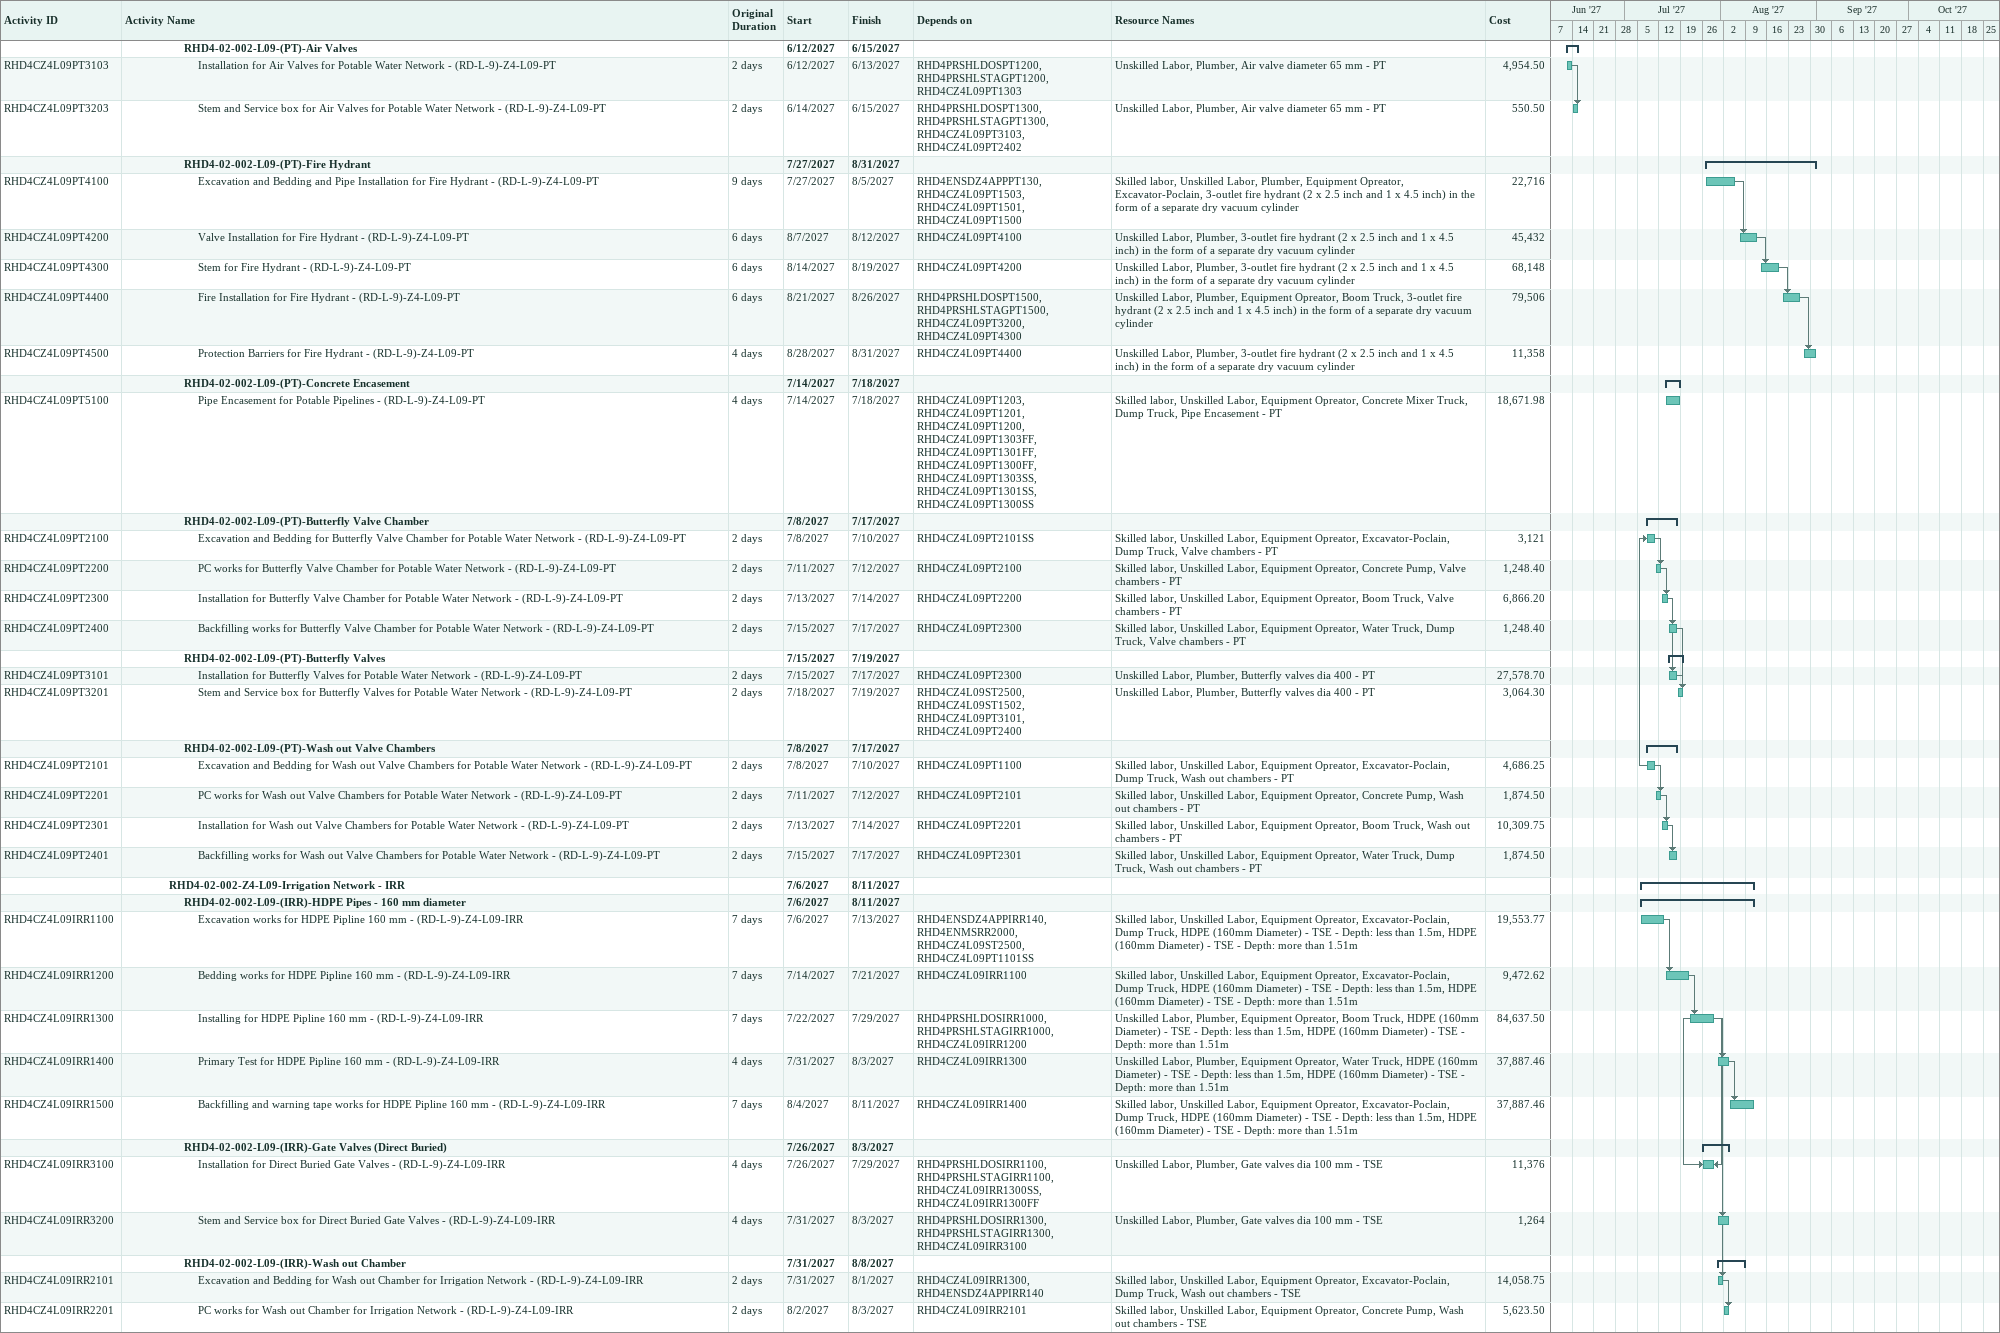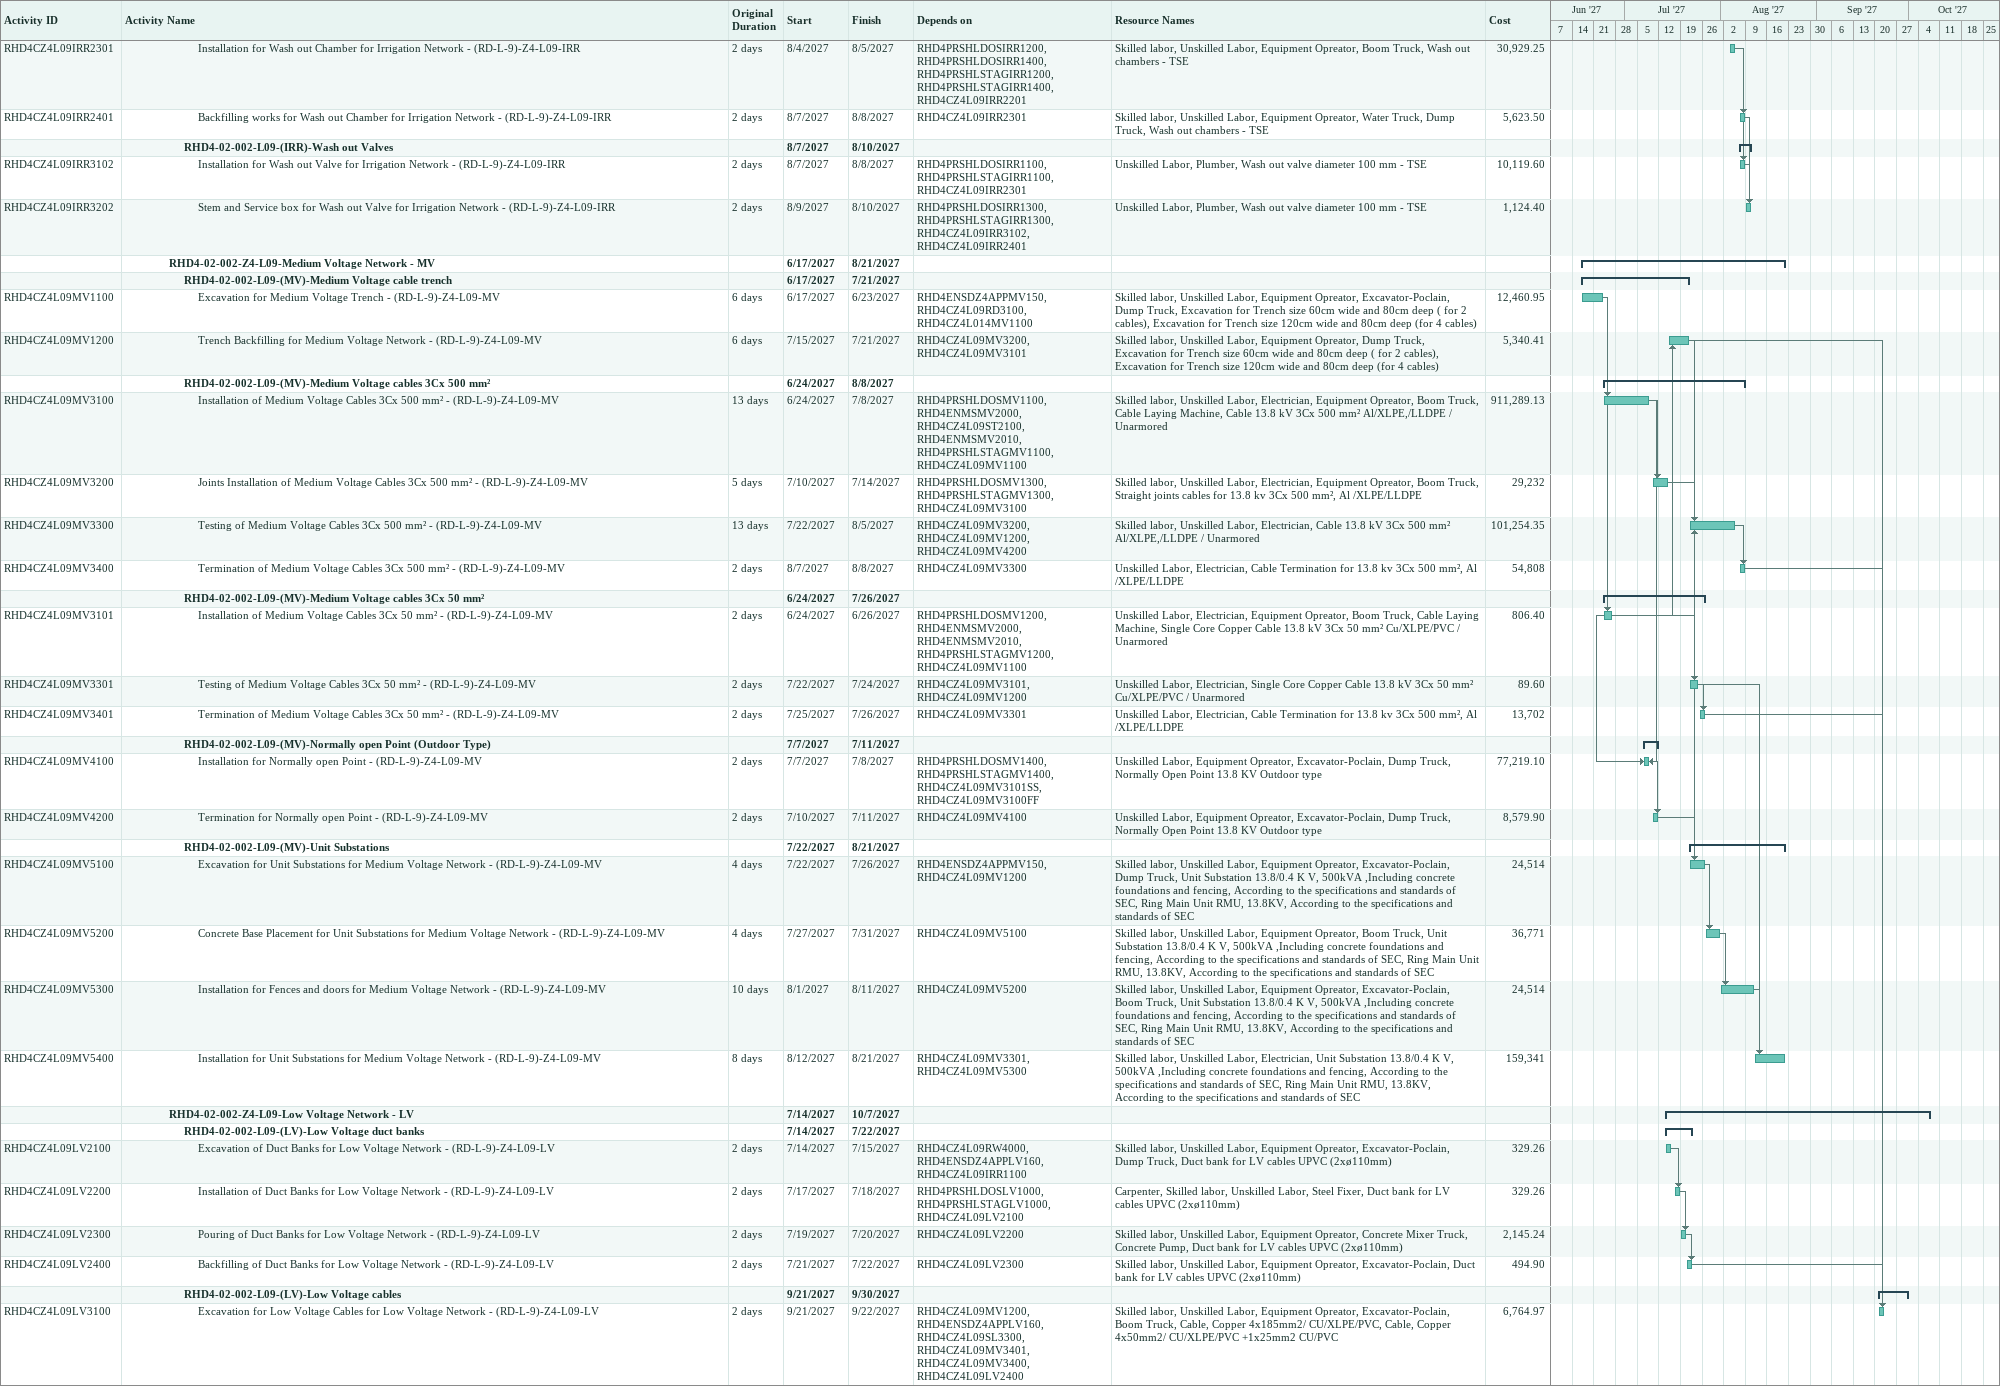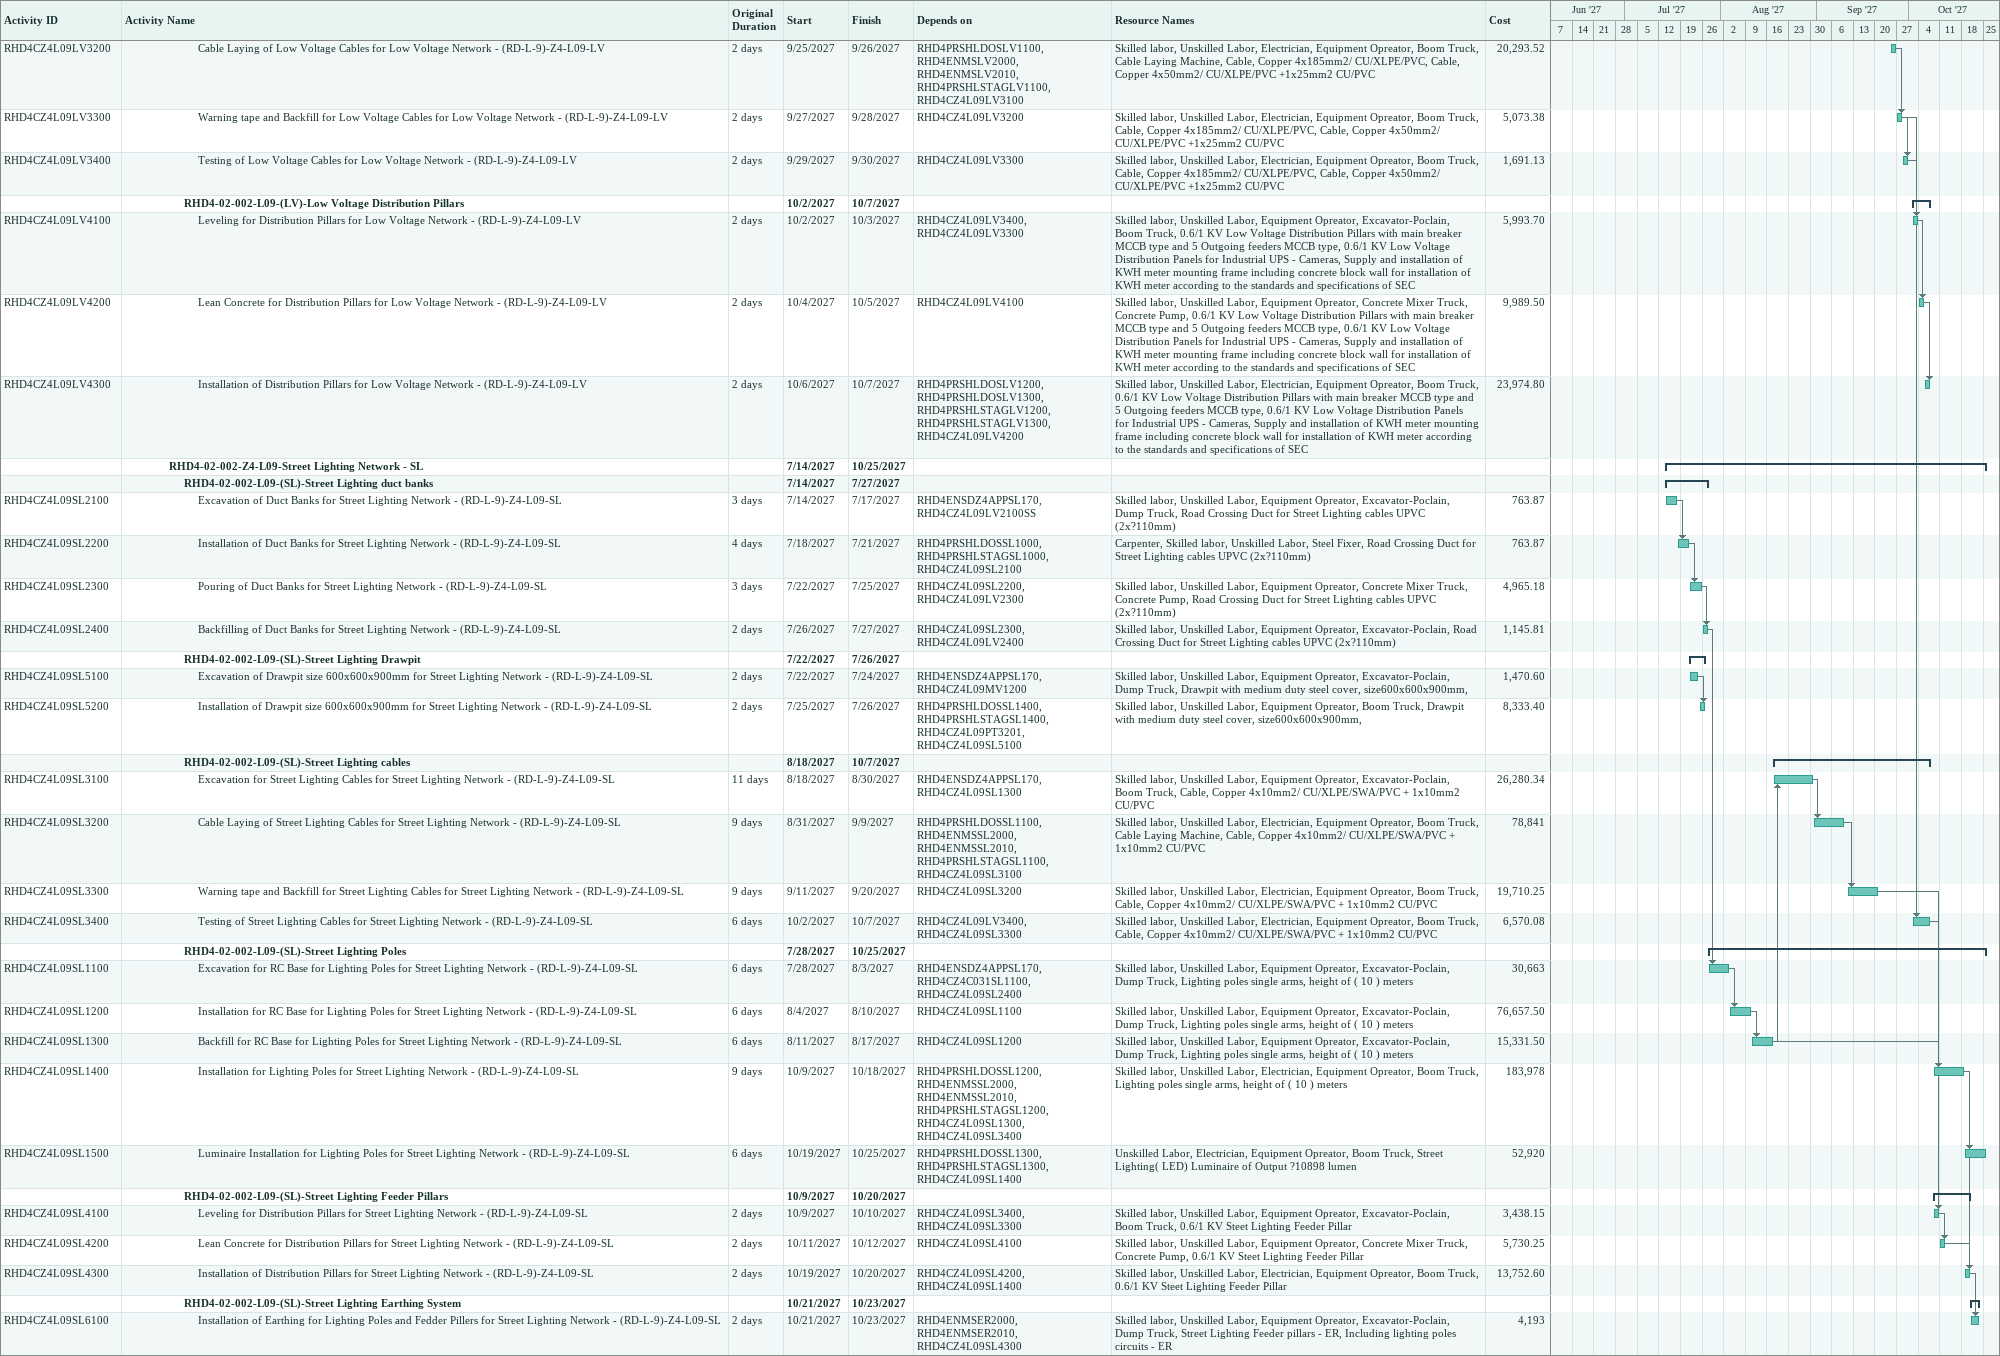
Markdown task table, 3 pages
| ID | Level | Task | Original duration | Start | Finish | Predecessors | Resources | Cost |
|---|---|---|---|---|---|---|---|---|
|  | 5 | **RHD4-02-002-L09-(PT)-Air Valves** |  | 2027-06-12 | 2027-06-15 |  |  |  |
| RHD4CZ4L09PT3103 | 6 | Installation for Air Valves for Potable Water Network - (RD-L-9)-Z4-L09-PT | 2d | 2027-06-12 | 2027-06-13 | RHD4PRSHLDOSPT1200, RHD4PRSHLSTAGPT1200, RHD4CZ4L09PT1303 | Unskilled Labor, Plumber, Air valve diameter 65 mm - PT | 4954.50 |
| RHD4CZ4L09PT3203 | 6 | Stem and Service box for Air Valves for Potable Water Network - (RD-L-9)-Z4-L09-PT | 2d | 2027-06-14 | 2027-06-15 | RHD4PRSHLDOSPT1300, RHD4PRSHLSTAGPT1300, RHD4CZ4L09PT3103, RHD4CZ4L09PT2402 | Unskilled Labor, Plumber, Air valve diameter 65 mm - PT | 550.50 |
|  | 5 | **RHD4-02-002-L09-(PT)-Fire Hydrant** |  | 2027-07-27 | 2027-08-31 |  |  |  |
| RHD4CZ4L09PT4100 | 6 | Excavation and Bedding and Pipe Installation for Fire Hydrant - (RD-L-9)-Z4-L09-PT | 9d | 2027-07-27 | 2027-08-05 | RHD4ENSDZ4APPPT130, RHD4CZ4L09PT1503, RHD4CZ4L09PT1501, RHD4CZ4L09PT1500 | Skilled labor, Unskilled Labor, Plumber, Equipment Opreator, Excavator-Poclain, 3-outlet fire hydrant (2 x 2.5 inch and 1 x 4.5 inch) in the form of a separate dry vacuum cylinder | 22716 |
| RHD4CZ4L09PT4200 | 6 | Valve Installation for Fire Hydrant - (RD-L-9)-Z4-L09-PT | 6d | 2027-08-07 | 2027-08-12 | RHD4CZ4L09PT4100 | Unskilled Labor, Plumber, 3-outlet fire hydrant (2 x 2.5 inch and 1 x 4.5 inch) in the form of a separate dry vacuum cylinder | 45432 |
| RHD4CZ4L09PT4300 | 6 | Stem for Fire Hydrant - (RD-L-9)-Z4-L09-PT | 6d | 2027-08-14 | 2027-08-19 | RHD4CZ4L09PT4200 | Unskilled Labor, Plumber, 3-outlet fire hydrant (2 x 2.5 inch and 1 x 4.5 inch) in the form of a separate dry vacuum cylinder | 68148 |
| RHD4CZ4L09PT4400 | 6 | Fire Installation for Fire Hydrant - (RD-L-9)-Z4-L09-PT | 6d | 2027-08-21 | 2027-08-26 | RHD4PRSHLDOSPT1500, RHD4PRSHLSTAGPT1500, RHD4CZ4L09PT3200, RHD4CZ4L09PT4300 | Unskilled Labor, Plumber, Equipment Opreator, Boom Truck, 3-outlet fire hydrant (2 x 2.5 inch and 1 x 4.5 inch) in the form of a separate dry vacuum cylinder | 79506 |
| RHD4CZ4L09PT4500 | 6 | Protection Barriers for Fire Hydrant - (RD-L-9)-Z4-L09-PT | 4d | 2027-08-28 | 2027-08-31 | RHD4CZ4L09PT4400 | Unskilled Labor, Plumber, 3-outlet fire hydrant (2 x 2.5 inch and 1 x 4.5 inch) in the form of a separate dry vacuum cylinder | 11358 |
|  | 5 | **RHD4-02-002-L09-(PT)-Concrete Encasement** |  | 2027-07-14 | 2027-07-18 |  |  |  |
| RHD4CZ4L09PT5100 | 6 | Pipe Encasement for Potable Pipelines - (RD-L-9)-Z4-L09-PT | 4d | 2027-07-14 | 2027-07-18 | RHD4CZ4L09PT1203, RHD4CZ4L09PT1201, RHD4CZ4L09PT1200, RHD4CZ4L09PT1303FF, RHD4CZ4L09PT1301FF, RHD4CZ4L09PT1300FF, RHD4CZ4L09PT1303SS, RHD4CZ4L09PT1301SS, RHD4CZ4L09PT1300SS | Skilled labor, Unskilled Labor, Equipment Opreator, Concrete Mixer Truck, Dump Truck, Pipe Encasement - PT | 18671.98 |
|  | 5 | **RHD4-02-002-L09-(PT)-Butterfly Valve Chamber** |  | 2027-07-08 | 2027-07-17 |  |  |  |
| RHD4CZ4L09PT2100 | 6 | Excavation and Bedding for Butterfly Valve Chamber for Potable Water Network - (RD-L-9)-Z4-L09-PT | 2d | 2027-07-08 | 2027-07-10 | RHD4CZ4L09PT2101SS | Skilled labor, Unskilled Labor, Equipment Opreator, Excavator-Poclain, Dump Truck, Valve chambers - PT | 3121 |
| RHD4CZ4L09PT2200 | 6 | PC works for Butterfly Valve Chamber for Potable Water Network - (RD-L-9)-Z4-L09-PT | 2d | 2027-07-11 | 2027-07-12 | RHD4CZ4L09PT2100 | Skilled labor, Unskilled Labor, Equipment Opreator, Concrete Pump, Valve chambers - PT | 1248.40 |
| RHD4CZ4L09PT2300 | 6 | Installation for Butterfly Valve Chamber for Potable Water Network - (RD-L-9)-Z4-L09-PT | 2d | 2027-07-13 | 2027-07-14 | RHD4CZ4L09PT2200 | Skilled labor, Unskilled Labor, Equipment Opreator, Boom Truck, Valve chambers - PT | 6866.20 |
| RHD4CZ4L09PT2400 | 6 | Backfilling works for Butterfly Valve Chamber for Potable Water Network - (RD-L-9)-Z4-L09-PT | 2d | 2027-07-15 | 2027-07-17 | RHD4CZ4L09PT2300 | Skilled labor, Unskilled Labor, Equipment Opreator, Water Truck, Dump Truck, Valve chambers - PT | 1248.40 |
|  | 5 | **RHD4-02-002-L09-(PT)-Butterfly Valves** |  | 2027-07-15 | 2027-07-19 |  |  |  |
| RHD4CZ4L09PT3101 | 6 | Installation for Butterfly Valves for Potable Water Network - (RD-L-9)-Z4-L09-PT | 2d | 2027-07-15 | 2027-07-17 | RHD4CZ4L09PT2300 | Unskilled Labor, Plumber, Butterfly valves dia 400 - PT | 27578.70 |
| RHD4CZ4L09PT3201 | 6 | Stem and Service box for Butterfly Valves for Potable Water Network - (RD-L-9)-Z4-L09-PT | 2d | 2027-07-18 | 2027-07-19 | RHD4CZ4L09ST2500, RHD4CZ4L09ST1502, RHD4CZ4L09PT3101, RHD4CZ4L09PT2400 | Unskilled Labor, Plumber, Butterfly valves dia 400 - PT | 3064.30 |
|  | 5 | **RHD4-02-002-L09-(PT)-Wash out Valve Chambers** |  | 2027-07-08 | 2027-07-17 |  |  |  |
| RHD4CZ4L09PT2101 | 6 | Excavation and Bedding for Wash out Valve Chambers for Potable Water Network - (RD-L-9)-Z4-L09-PT | 2d | 2027-07-08 | 2027-07-10 | RHD4CZ4L09PT1100 | Skilled labor, Unskilled Labor, Equipment Opreator, Excavator-Poclain, Dump Truck, Wash out chambers - PT | 4686.25 |
| RHD4CZ4L09PT2201 | 6 | PC works for Wash out Valve Chambers for Potable Water Network - (RD-L-9)-Z4-L09-PT | 2d | 2027-07-11 | 2027-07-12 | RHD4CZ4L09PT2101 | Skilled labor, Unskilled Labor, Equipment Opreator, Concrete Pump, Wash out chambers - PT | 1874.50 |
| RHD4CZ4L09PT2301 | 6 | Installation for Wash out Valve Chambers for Potable Water Network - (RD-L-9)-Z4-L09-PT | 2d | 2027-07-13 | 2027-07-14 | RHD4CZ4L09PT2201 | Skilled labor, Unskilled Labor, Equipment Opreator, Boom Truck, Wash out chambers - PT | 10309.75 |
| RHD4CZ4L09PT2401 | 6 | Backfilling works for Wash out Valve Chambers for Potable Water Network - (RD-L-9)-Z4-L09-PT | 2d | 2027-07-15 | 2027-07-17 | RHD4CZ4L09PT2301 | Skilled labor, Unskilled Labor, Equipment Opreator, Water Truck, Dump Truck, Wash out chambers - PT | 1874.50 |
|  | 4 | **RHD4-02-002-Z4-L09-Irrigation Network - IRR** |  | 2027-07-06 | 2027-08-11 |  |  |  |
|  | 5 | **RHD4-02-002-L09-(IRR)-HDPE Pipes - 160 mm diameter** |  | 2027-07-06 | 2027-08-11 |  |  |  |
| RHD4CZ4L09IRR1100 | 6 | Excavation works for HDPE Pipline 160 mm - (RD-L-9)-Z4-L09-IRR | 7d | 2027-07-06 | 2027-07-13 | RHD4ENSDZ4APPIRR140, RHD4ENMSRR2000, RHD4CZ4L09ST2500, RHD4CZ4L09PT1101SS | Skilled labor, Unskilled Labor, Equipment Opreator, Excavator-Poclain, Dump Truck, HDPE (160mm Diameter) - TSE - Depth: less than 1.5m, HDPE (160mm Diameter) - TSE - Depth: more than 1.51m | 19553.77 |
| RHD4CZ4L09IRR1200 | 6 | Bedding works for HDPE Pipline 160 mm - (RD-L-9)-Z4-L09-IRR | 7d | 2027-07-14 | 2027-07-21 | RHD4CZ4L09IRR1100 | Skilled labor, Unskilled Labor, Equipment Opreator, Excavator-Poclain, Dump Truck, HDPE (160mm Diameter) - TSE - Depth: less than 1.5m, HDPE (160mm Diameter) - TSE - Depth: more than 1.51m | 9472.62 |
| RHD4CZ4L09IRR1300 | 6 | Installing for HDPE Pipline 160 mm - (RD-L-9)-Z4-L09-IRR | 7d | 2027-07-22 | 2027-07-29 | RHD4PRSHLDOSIRR1000, RHD4PRSHLSTAGIRR1000, RHD4CZ4L09IRR1200 | Unskilled Labor, Plumber, Equipment Opreator, Boom Truck, HDPE (160mm Diameter) - TSE - Depth: less than 1.5m, HDPE (160mm Diameter) - TSE - Depth: more than 1.51m | 84637.50 |
| RHD4CZ4L09IRR1400 | 6 | Primary Test for HDPE Pipline 160 mm - (RD-L-9)-Z4-L09-IRR | 4d | 2027-07-31 | 2027-08-03 | RHD4CZ4L09IRR1300 | Unskilled Labor, Plumber, Equipment Opreator, Water Truck, HDPE (160mm Diameter) - TSE - Depth: less than 1.5m, HDPE (160mm Diameter) - TSE - Depth: more than 1.51m | 37887.46 |
| RHD4CZ4L09IRR1500 | 6 | Backfilling and warning tape works for HDPE Pipline 160 mm - (RD-L-9)-Z4-L09-IRR | 7d | 2027-08-04 | 2027-08-11 | RHD4CZ4L09IRR1400 | Skilled labor, Unskilled Labor, Equipment Opreator, Excavator-Poclain, Dump Truck, HDPE (160mm Diameter) - TSE - Depth: less than 1.5m, HDPE (160mm Diameter) - TSE - Depth: more than 1.51m | 37887.46 |
|  | 5 | **RHD4-02-002-L09-(IRR)-Gate Valves (Direct Buried)** |  | 2027-07-26 | 2027-08-03 |  |  |  |
| RHD4CZ4L09IRR3100 | 6 | Installation for Direct Buried Gate Valves - (RD-L-9)-Z4-L09-IRR | 4d | 2027-07-26 | 2027-07-29 | RHD4PRSHLDOSIRR1100, RHD4PRSHLSTAGIRR1100, RHD4CZ4L09IRR1300SS, RHD4CZ4L09IRR1300FF | Unskilled Labor, Plumber, Gate valves dia 100 mm - TSE | 11376 |
| RHD4CZ4L09IRR3200 | 6 | Stem and Service box for Direct Buried Gate Valves - (RD-L-9)-Z4-L09-IRR | 4d | 2027-07-31 | 2027-08-03 | RHD4PRSHLDOSIRR1300, RHD4PRSHLSTAGIRR1300, RHD4CZ4L09IRR3100 | Unskilled Labor, Plumber, Gate valves dia 100 mm - TSE | 1264 |
|  | 5 | **RHD4-02-002-L09-(IRR)-Wash out Chamber** |  | 2027-07-31 | 2027-08-08 |  |  |  |
| RHD4CZ4L09IRR2101 | 6 | Excavation and Bedding for Wash out Chamber for Irrigation Network - (RD-L-9)-Z4-L09-IRR | 2d | 2027-07-31 | 2027-08-01 | RHD4CZ4L09IRR1300, RHD4ENSDZ4APPIRR140 | Skilled labor, Unskilled Labor, Equipment Opreator, Excavator-Poclain, Dump Truck, Wash out chambers - TSE | 14058.75 |
| RHD4CZ4L09IRR2201 | 6 | PC works for Wash out Chamber for Irrigation Network - (RD-L-9)-Z4-L09-IRR | 2d | 2027-08-02 | 2027-08-03 | RHD4CZ4L09IRR2101 | Skilled labor, Unskilled Labor, Equipment Opreator, Concrete Pump, Wash out chambers - TSE | 5623.50 |
| RHD4CZ4L09IRR2301 | 6 | Installation for Wash out Chamber for Irrigation Network - (RD-L-9)-Z4-L09-IRR | 2d | 2027-08-04 | 2027-08-05 | RHD4PRSHLDOSIRR1200, RHD4PRSHLDOSIRR1400, RHD4PRSHLSTAGIRR1200, RHD4PRSHLSTAGIRR1400, RHD4CZ4L09IRR2201 | Skilled labor, Unskilled Labor, Equipment Opreator, Boom Truck, Wash out chambers - TSE | 30929.25 |
| RHD4CZ4L09IRR2401 | 6 | Backfilling works for Wash out Chamber for Irrigation Network - (RD-L-9)-Z4-L09-IRR | 2d | 2027-08-07 | 2027-08-08 | RHD4CZ4L09IRR2301 | Skilled labor, Unskilled Labor, Equipment Opreator, Water Truck, Dump Truck, Wash out chambers - TSE | 5623.50 |
|  | 5 | **RHD4-02-002-L09-(IRR)-Wash out Valves** |  | 2027-08-07 | 2027-08-10 |  |  |  |
| RHD4CZ4L09IRR3102 | 6 | Installation for Wash out Valve for Irrigation Network - (RD-L-9)-Z4-L09-IRR | 2d | 2027-08-07 | 2027-08-08 | RHD4PRSHLDOSIRR1100, RHD4PRSHLSTAGIRR1100, RHD4CZ4L09IRR2301 | Unskilled Labor, Plumber, Wash out valve diameter 100 mm - TSE | 10119.60 |
| RHD4CZ4L09IRR3202 | 6 | Stem and Service box for Wash out Valve for Irrigation Network - (RD-L-9)-Z4-L09-IRR | 2d | 2027-08-09 | 2027-08-10 | RHD4PRSHLDOSIRR1300, RHD4PRSHLSTAGIRR1300, RHD4CZ4L09IRR3102, RHD4CZ4L09IRR2401 | Unskilled Labor, Plumber, Wash out valve diameter 100 mm - TSE | 1124.40 |
|  | 4 | **RHD4-02-002-Z4-L09-Medium Voltage Network - MV** |  | 2027-06-17 | 2027-08-21 |  |  |  |
|  | 5 | **RHD4-02-002-L09-(MV)-Medium Voltage cable trench** |  | 2027-06-17 | 2027-07-21 |  |  |  |
| RHD4CZ4L09MV1100 | 6 | Excavation for Medium Voltage Trench - (RD-L-9)-Z4-L09-MV | 6d | 2027-06-17 | 2027-06-23 | RHD4ENSDZ4APPMV150, RHD4CZ4L09RD3100, RHD4CZ4L014MV1100 | Skilled labor, Unskilled Labor, Equipment Opreator, Excavator-Poclain, Dump Truck, Excavation for Trench size 60cm wide and 80cm deep ( for 2 cables), Excavation for Trench size 120cm wide and 80cm deep (for 4 cables) | 12460.95 |
| RHD4CZ4L09MV1200 | 6 | Trench Backfilling for Medium Voltage Network - (RD-L-9)-Z4-L09-MV | 6d | 2027-07-15 | 2027-07-21 | RHD4CZ4L09MV3200, RHD4CZ4L09MV3101 | Skilled labor, Unskilled Labor, Equipment Opreator, Dump Truck, Excavation for Trench size 60cm wide and 80cm deep ( for 2 cables), Excavation for Trench size 120cm wide and 80cm deep (for 4 cables) | 5340.41 |
|  | 5 | **RHD4-02-002-L09-(MV)-Medium Voltage cables 3Cx 500 mm²** |  | 2027-06-24 | 2027-08-08 |  |  |  |
| RHD4CZ4L09MV3100 | 6 | Installation of Medium Voltage Cables 3Cx 500 mm² - (RD-L-9)-Z4-L09-MV | 13d | 2027-06-24 | 2027-07-08 | RHD4PRSHLDOSMV1100, RHD4ENMSMV2000, RHD4CZ4L09ST2100, RHD4ENMSMV2010, RHD4PRSHLSTAGMV1100, RHD4CZ4L09MV1100 | Skilled labor, Unskilled Labor, Electrician, Equipment Opreator, Boom Truck, Cable Laying Machine, Cable 13.8 kV 3Cx 500 mm² Al/XLPE,/LLDPE / Unarmored | 911289.13 |
| RHD4CZ4L09MV3200 | 6 | Joints Installation of Medium Voltage Cables 3Cx 500 mm² - (RD-L-9)-Z4-L09-MV | 5d | 2027-07-10 | 2027-07-14 | RHD4PRSHLDOSMV1300, RHD4PRSHLSTAGMV1300, RHD4CZ4L09MV3100 | Skilled labor, Unskilled Labor, Electrician, Equipment Opreator, Boom Truck, Straight joints cables for 13.8 kv 3Cx 500 mm², Al /XLPE/LLDPE | 29232 |
| RHD4CZ4L09MV3300 | 6 | Testing of Medium Voltage Cables 3Cx 500 mm² - (RD-L-9)-Z4-L09-MV | 13d | 2027-07-22 | 2027-08-05 | RHD4CZ4L09MV3200, RHD4CZ4L09MV1200, RHD4CZ4L09MV4200 | Skilled labor, Unskilled Labor, Electrician, Cable 13.8 kV 3Cx 500 mm² Al/XLPE,/LLDPE / Unarmored | 101254.35 |
| RHD4CZ4L09MV3400 | 6 | Termination of Medium Voltage Cables 3Cx 500 mm² - (RD-L-9)-Z4-L09-MV | 2d | 2027-08-07 | 2027-08-08 | RHD4CZ4L09MV3300 | Unskilled Labor, Electrician, Cable Termination for 13.8 kv 3Cx 500 mm², Al /XLPE/LLDPE | 54808 |
|  | 5 | **RHD4-02-002-L09-(MV)-Medium Voltage cables 3Cx 50 mm²** |  | 2027-06-24 | 2027-07-26 |  |  |  |
| RHD4CZ4L09MV3101 | 6 | Installation of Medium Voltage Cables 3Cx 50 mm² - (RD-L-9)-Z4-L09-MV | 2d | 2027-06-24 | 2027-06-26 | RHD4PRSHLDOSMV1200, RHD4ENMSMV2000, RHD4ENMSMV2010, RHD4PRSHLSTAGMV1200, RHD4CZ4L09MV1100 | Unskilled Labor, Electrician, Equipment Opreator, Boom Truck, Cable Laying Machine, Single Core Copper Cable 13.8 kV 3Cx 50 mm² Cu/XLPE/PVC / Unarmored | 806.40 |
| RHD4CZ4L09MV3301 | 6 | Testing of Medium Voltage Cables 3Cx 50 mm² - (RD-L-9)-Z4-L09-MV | 2d | 2027-07-22 | 2027-07-24 | RHD4CZ4L09MV3101, RHD4CZ4L09MV1200 | Unskilled Labor, Electrician, Single Core Copper Cable 13.8 kV 3Cx 50 mm² Cu/XLPE/PVC / Unarmored | 89.60 |
| RHD4CZ4L09MV3401 | 6 | Termination of Medium Voltage Cables 3Cx 50 mm² - (RD-L-9)-Z4-L09-MV | 2d | 2027-07-25 | 2027-07-26 | RHD4CZ4L09MV3301 | Unskilled Labor, Electrician, Cable Termination for 13.8 kv 3Cx 500 mm², Al /XLPE/LLDPE | 13702 |
|  | 5 | **RHD4-02-002-L09-(MV)-Normally open Point (Outdoor Type)** |  | 2027-07-07 | 2027-07-11 |  |  |  |
| RHD4CZ4L09MV4100 | 6 | Installation for Normally open Point - (RD-L-9)-Z4-L09-MV | 2d | 2027-07-07 | 2027-07-08 | RHD4PRSHLDOSMV1400, RHD4PRSHLSTAGMV1400, RHD4CZ4L09MV3101SS, RHD4CZ4L09MV3100FF | Unskilled Labor, Equipment Opreator, Excavator-Poclain, Dump Truck, Normally Open Point 13.8 KV Outdoor type | 77219.10 |
| RHD4CZ4L09MV4200 | 6 | Termination for Normally open Point - (RD-L-9)-Z4-L09-MV | 2d | 2027-07-10 | 2027-07-11 | RHD4CZ4L09MV4100 | Unskilled Labor, Equipment Opreator, Excavator-Poclain, Dump Truck, Normally Open Point 13.8 KV Outdoor type | 8579.90 |
|  | 5 | **RHD4-02-002-L09-(MV)-Unit Substations** |  | 2027-07-22 | 2027-08-21 |  |  |  |
| RHD4CZ4L09MV5100 | 6 | Excavation for Unit Substations for Medium Voltage Network - (RD-L-9)-Z4-L09-MV | 4d | 2027-07-22 | 2027-07-26 | RHD4ENSDZ4APPMV150, RHD4CZ4L09MV1200 | Skilled labor, Unskilled Labor, Equipment Opreator, Excavator-Poclain, Dump Truck, Unit Substation 13.8/0.4 K V, 500kVA ,Including concrete foundations and fencing, According to the specifications and standards of SEC, Ring Main Unit RMU, 13.8KV, According to the specifications and standards of SEC | 24514 |
| RHD4CZ4L09MV5200 | 6 | Concrete Base Placement for Unit Substations for Medium Voltage Network - (RD-L-9)-Z4-L09-MV | 4d | 2027-07-27 | 2027-07-31 | RHD4CZ4L09MV5100 | Skilled labor, Unskilled Labor, Equipment Opreator, Boom Truck, Unit Substation 13.8/0.4 K V, 500kVA ,Including concrete foundations and fencing, According to the specifications and standards of SEC, Ring Main Unit RMU, 13.8KV, According to the specifications and standards of SEC | 36771 |
| RHD4CZ4L09MV5300 | 6 | Installation for Fences and doors for Medium Voltage Network - (RD-L-9)-Z4-L09-MV | 10d | 2027-08-01 | 2027-08-11 | RHD4CZ4L09MV5200 | Skilled labor, Unskilled Labor, Equipment Opreator, Excavator-Poclain, Boom Truck, Unit Substation 13.8/0.4 K V, 500kVA ,Including concrete foundations and fencing, According to the specifications and standards of SEC, Ring Main Unit RMU, 13.8KV, According to the specifications and standards of SEC | 24514 |
| RHD4CZ4L09MV5400 | 6 | Installation for Unit Substations for Medium Voltage Network - (RD-L-9)-Z4-L09-MV | 8d | 2027-08-12 | 2027-08-21 | RHD4CZ4L09MV3301, RHD4CZ4L09MV5300 | Skilled labor, Unskilled Labor, Electrician, Unit Substation 13.8/0.4 K V, 500kVA ,Including concrete foundations and fencing, According to the specifications and standards of SEC, Ring Main Unit RMU, 13.8KV, According to the specifications and standards of SEC | 159341 |
|  | 4 | **RHD4-02-002-Z4-L09-Low Voltage Network - LV** |  | 2027-07-14 | 2027-10-07 |  |  |  |
|  | 5 | **RHD4-02-002-L09-(LV)-Low Voltage duct banks** |  | 2027-07-14 | 2027-07-22 |  |  |  |
| RHD4CZ4L09LV2100 | 6 | Excavation of Duct Banks for Low Voltage Network - (RD-L-9)-Z4-L09-LV | 2d | 2027-07-14 | 2027-07-15 | RHD4CZ4L09RW4000, RHD4ENSDZ4APPLV160, RHD4CZ4L09IRR1100 | Skilled labor, Unskilled Labor, Equipment Opreator, Excavator-Poclain, Dump Truck, Duct bank for LV cables UPVC (2xø110mm) | 329.26 |
| RHD4CZ4L09LV2200 | 6 | Installation of Duct Banks for Low Voltage Network - (RD-L-9)-Z4-L09-LV | 2d | 2027-07-17 | 2027-07-18 | RHD4PRSHLDOSLV1000, RHD4PRSHLSTAGLV1000, RHD4CZ4L09LV2100 | Carpenter, Skilled labor, Unskilled Labor, Steel Fixer, Duct bank for LV cables UPVC (2xø110mm) | 329.26 |
| RHD4CZ4L09LV2300 | 6 | Pouring of Duct Banks for Low Voltage Network - (RD-L-9)-Z4-L09-LV | 2d | 2027-07-19 | 2027-07-20 | RHD4CZ4L09LV2200 | Skilled labor, Unskilled Labor, Equipment Opreator, Concrete Mixer Truck, Concrete Pump, Duct bank for LV cables UPVC (2xø110mm) | 2145.24 |
| RHD4CZ4L09LV2400 | 6 | Backfilling of Duct Banks for Low Voltage Network - (RD-L-9)-Z4-L09-LV | 2d | 2027-07-21 | 2027-07-22 | RHD4CZ4L09LV2300 | Skilled labor, Unskilled Labor, Equipment Opreator, Excavator-Poclain, Duct bank for LV cables UPVC (2xø110mm) | 494.90 |
|  | 5 | **RHD4-02-002-L09-(LV)-Low Voltage cables** |  | 2027-09-21 | 2027-09-30 |  |  |  |
| RHD4CZ4L09LV3100 | 6 | Excavation for Low Voltage Cables for Low Voltage Network - (RD-L-9)-Z4-L09-LV | 2d | 2027-09-21 | 2027-09-22 | RHD4CZ4L09MV1200, RHD4ENSDZ4APPLV160, RHD4CZ4L09SL3300, RHD4CZ4L09MV3401, RHD4CZ4L09MV3400, RHD4CZ4L09LV2400 | Skilled labor, Unskilled Labor, Equipment Opreator, Excavator-Poclain, Boom Truck, Cable, Copper 4x185mm2/ CU/XLPE/PVC, Cable, Copper 4x50mm2/ CU/XLPE/PVC +1x25mm2 CU/PVC | 6764.97 |
| RHD4CZ4L09LV3200 | 6 | Cable Laying of Low Voltage Cables for Low Voltage Network - (RD-L-9)-Z4-L09-LV | 2d | 2027-09-25 | 2027-09-26 | RHD4PRSHLDOSLV1100, RHD4ENMSLV2000, RHD4ENMSLV2010, RHD4PRSHLSTAGLV1100, RHD4CZ4L09LV3100 | Skilled labor, Unskilled Labor, Electrician, Equipment Opreator, Boom Truck, Cable Laying Machine, Cable, Copper 4x185mm2/ CU/XLPE/PVC, Cable, Copper 4x50mm2/ CU/XLPE/PVC +1x25mm2 CU/PVC | 20293.52 |
| RHD4CZ4L09LV3300 | 6 | Warning tape and Backfill for Low Voltage Cables for Low Voltage Network - (RD-L-9)-Z4-L09-LV | 2d | 2027-09-27 | 2027-09-28 | RHD4CZ4L09LV3200 | Skilled labor, Unskilled Labor, Electrician, Equipment Opreator, Boom Truck, Cable, Copper 4x185mm2/ CU/XLPE/PVC, Cable, Copper 4x50mm2/ CU/XLPE/PVC +1x25mm2 CU/PVC | 5073.38 |
| RHD4CZ4L09LV3400 | 6 | Testing of Low Voltage Cables for Low Voltage Network - (RD-L-9)-Z4-L09-LV | 2d | 2027-09-29 | 2027-09-30 | RHD4CZ4L09LV3300 | Skilled labor, Unskilled Labor, Electrician, Equipment Opreator, Boom Truck, Cable, Copper 4x185mm2/ CU/XLPE/PVC, Cable, Copper 4x50mm2/ CU/XLPE/PVC +1x25mm2 CU/PVC | 1691.13 |
|  | 5 | **RHD4-02-002-L09-(LV)-Low Voltage Distribution Pillars** |  | 2027-10-02 | 2027-10-07 |  |  |  |
| RHD4CZ4L09LV4100 | 6 | Leveling for Distribution Pillars for Low Voltage Network - (RD-L-9)-Z4-L09-LV | 2d | 2027-10-02 | 2027-10-03 | RHD4CZ4L09LV3400, RHD4CZ4L09LV3300 | Skilled labor, Unskilled Labor, Equipment Opreator, Excavator-Poclain, Boom Truck, 0.6/1 KV Low Voltage Distribution Pillars with main breaker MCCB type and 5 Outgoing feeders MCCB type, 0.6/1 KV Low Voltage Distribution Panels for Industrial UPS - Cameras, Supply and installation of KWH meter mounting frame including concrete block wall for installation of KWH meter according to the standards and specifications of SEC | 5993.70 |
| RHD4CZ4L09LV4200 | 6 | Lean Concrete for Distribution Pillars for Low Voltage Network - (RD-L-9)-Z4-L09-LV | 2d | 2027-10-04 | 2027-10-05 | RHD4CZ4L09LV4100 | Skilled labor, Unskilled Labor, Equipment Opreator, Concrete Mixer Truck, Concrete Pump, 0.6/1 KV Low Voltage Distribution Pillars with main breaker MCCB type and 5 Outgoing feeders MCCB type, 0.6/1 KV Low Voltage Distribution Panels for Industrial UPS - Cameras, Supply and installation of KWH meter mounting frame including concrete block wall for installation of KWH meter according to the standards and specifications of SEC | 9989.50 |
| RHD4CZ4L09LV4300 | 6 | Installation of Distribution Pillars for Low Voltage Network - (RD-L-9)-Z4-L09-LV | 2d | 2027-10-06 | 2027-10-07 | RHD4PRSHLDOSLV1200, RHD4PRSHLDOSLV1300, RHD4PRSHLSTAGLV1200, RHD4PRSHLSTAGLV1300, RHD4CZ4L09LV4200 | Skilled labor, Unskilled Labor, Electrician, Equipment Opreator, Boom Truck, 0.6/1 KV Low Voltage Distribution Pillars with main breaker MCCB type and 5 Outgoing feeders MCCB type, 0.6/1 KV Low Voltage Distribution Panels for Industrial UPS - Cameras, Supply and installation of KWH meter mounting frame including concrete block wall for installation of KWH meter according to the standards and specifications of SEC | 23974.80 |
|  | 4 | **RHD4-02-002-Z4-L09-Street Lighting Network - SL** |  | 2027-07-14 | 2027-10-25 |  |  |  |
|  | 5 | **RHD4-02-002-L09-(SL)-Street Lighting duct banks** |  | 2027-07-14 | 2027-07-27 |  |  |  |
| RHD4CZ4L09SL2100 | 6 | Excavation of Duct Banks for Street Lighting Network - (RD-L-9)-Z4-L09-SL | 3d | 2027-07-14 | 2027-07-17 | RHD4ENSDZ4APPSL170, RHD4CZ4L09LV2100SS | Skilled labor, Unskilled Labor, Equipment Opreator, Excavator-Poclain, Dump Truck, Road Crossing Duct for Street Lighting cables UPVC (2x?110mm) | 763.87 |
| RHD4CZ4L09SL2200 | 6 | Installation of Duct Banks for Street Lighting Network - (RD-L-9)-Z4-L09-SL | 4d | 2027-07-18 | 2027-07-21 | RHD4PRSHLDOSSL1000, RHD4PRSHLSTAGSL1000, RHD4CZ4L09SL2100 | Carpenter, Skilled labor, Unskilled Labor, Steel Fixer, Road Crossing Duct for Street Lighting cables UPVC (2x?110mm) | 763.87 |
| RHD4CZ4L09SL2300 | 6 | Pouring of Duct Banks for Street Lighting Network - (RD-L-9)-Z4-L09-SL | 3d | 2027-07-22 | 2027-07-25 | RHD4CZ4L09SL2200, RHD4CZ4L09LV2300 | Skilled labor, Unskilled Labor, Equipment Opreator, Concrete Mixer Truck, Concrete Pump, Road Crossing Duct for Street Lighting cables UPVC (2x?110mm) | 4965.18 |
| RHD4CZ4L09SL2400 | 6 | Backfilling of Duct Banks for Street Lighting Network - (RD-L-9)-Z4-L09-SL | 2d | 2027-07-26 | 2027-07-27 | RHD4CZ4L09SL2300, RHD4CZ4L09LV2400 | Skilled labor, Unskilled Labor, Equipment Opreator, Excavator-Poclain, Road Crossing Duct for Street Lighting cables UPVC (2x?110mm) | 1145.81 |
|  | 5 | **RHD4-02-002-L09-(SL)-Street Lighting Drawpit** |  | 2027-07-22 | 2027-07-26 |  |  |  |
| RHD4CZ4L09SL5100 | 6 | Excavation of Drawpit size 600x600x900mm for Street Lighting Network - (RD-L-9)-Z4-L09-SL | 2d | 2027-07-22 | 2027-07-24 | RHD4ENSDZ4APPSL170, RHD4CZ4L09MV1200 | Skilled labor, Unskilled Labor, Equipment Opreator, Excavator-Poclain, Dump Truck, Drawpit with medium duty steel cover, size600x600x900mm, | 1470.60 |
| RHD4CZ4L09SL5200 | 6 | Installation of Drawpit size 600x600x900mm for Street Lighting Network - (RD-L-9)-Z4-L09-SL | 2d | 2027-07-25 | 2027-07-26 | RHD4PRSHLDOSSL1400, RHD4PRSHLSTAGSL1400, RHD4CZ4L09PT3201, RHD4CZ4L09SL5100 | Skilled labor, Unskilled Labor, Equipment Opreator, Boom Truck, Drawpit with medium duty steel cover, size600x600x900mm, | 8333.40 |
|  | 5 | **RHD4-02-002-L09-(SL)-Street Lighting cables** |  | 2027-08-18 | 2027-10-07 |  |  |  |
| RHD4CZ4L09SL3100 | 6 | Excavation for Street Lighting Cables for Street Lighting Network - (RD-L-9)-Z4-L09-SL | 11d | 2027-08-18 | 2027-08-30 | RHD4ENSDZ4APPSL170, RHD4CZ4L09SL1300 | Skilled labor, Unskilled Labor, Equipment Opreator, Excavator-Poclain, Boom Truck, Cable, Copper 4x10mm2/ CU/XLPE/SWA/PVC + 1x10mm2 CU/PVC | 26280.34 |
| RHD4CZ4L09SL3200 | 6 | Cable Laying of Street Lighting Cables for Street Lighting Network - (RD-L-9)-Z4-L09-SL | 9d | 2027-08-31 | 2027-09-09 | RHD4PRSHLDOSSL1100, RHD4ENMSSL2000, RHD4ENMSSL2010, RHD4PRSHLSTAGSL1100, RHD4CZ4L09SL3100 | Skilled labor, Unskilled Labor, Electrician, Equipment Opreator, Boom Truck, Cable Laying Machine, Cable, Copper 4x10mm2/ CU/XLPE/SWA/PVC + 1x10mm2 CU/PVC | 78841 |
| RHD4CZ4L09SL3300 | 6 | Warning tape and Backfill for Street Lighting Cables for Street Lighting Network - (RD-L-9)-Z4-L09-SL | 9d | 2027-09-11 | 2027-09-20 | RHD4CZ4L09SL3200 | Skilled labor, Unskilled Labor, Electrician, Equipment Opreator, Boom Truck, Cable, Copper 4x10mm2/ CU/XLPE/SWA/PVC + 1x10mm2 CU/PVC | 19710.25 |
| RHD4CZ4L09SL3400 | 6 | Testing of Street Lighting Cables for Street Lighting Network - (RD-L-9)-Z4-L09-SL | 6d | 2027-10-02 | 2027-10-07 | RHD4CZ4L09LV3400, RHD4CZ4L09SL3300 | Skilled labor, Unskilled Labor, Electrician, Equipment Opreator, Boom Truck, Cable, Copper 4x10mm2/ CU/XLPE/SWA/PVC + 1x10mm2 CU/PVC | 6570.08 |
|  | 5 | **RHD4-02-002-L09-(SL)-Street Lighting Poles** |  | 2027-07-28 | 2027-10-25 |  |  |  |
| RHD4CZ4L09SL1100 | 6 | Excavation for RC Base for Lighting Poles for Street Lighting Network - (RD-L-9)-Z4-L09-SL | 6d | 2027-07-28 | 2027-08-03 | RHD4ENSDZ4APPSL170, RHD4CZ4C031SL1100, RHD4CZ4L09SL2400 | Skilled labor, Unskilled Labor, Equipment Opreator, Excavator-Poclain, Dump Truck, Lighting poles single arms, height of ( 10 ) meters | 30663 |
| RHD4CZ4L09SL1200 | 6 | Installation for RC Base for Lighting Poles for Street Lighting Network - (RD-L-9)-Z4-L09-SL | 6d | 2027-08-04 | 2027-08-10 | RHD4CZ4L09SL1100 | Skilled labor, Unskilled Labor, Equipment Opreator, Excavator-Poclain, Dump Truck, Lighting poles single arms, height of ( 10 ) meters | 76657.50 |
| RHD4CZ4L09SL1300 | 6 | Backfill for RC Base for Lighting Poles for Street Lighting Network - (RD-L-9)-Z4-L09-SL | 6d | 2027-08-11 | 2027-08-17 | RHD4CZ4L09SL1200 | Skilled labor, Unskilled Labor, Equipment Opreator, Excavator-Poclain, Dump Truck, Lighting poles single arms, height of ( 10 ) meters | 15331.50 |
| RHD4CZ4L09SL1400 | 6 | Installation for Lighting Poles for Street Lighting Network - (RD-L-9)-Z4-L09-SL | 9d | 2027-10-09 | 2027-10-18 | RHD4PRSHLDOSSL1200, RHD4ENMSSL2000, RHD4ENMSSL2010, RHD4PRSHLSTAGSL1200, RHD4CZ4L09SL1300, RHD4CZ4L09SL3400 | Skilled labor, Unskilled Labor, Electrician, Equipment Opreator, Boom Truck, Lighting poles single arms, height of ( 10 ) meters | 183978 |
| RHD4CZ4L09SL1500 | 6 | Luminaire Installation for Lighting Poles for Street Lighting Network - (RD-L-9)-Z4-L09-SL | 6d | 2027-10-19 | 2027-10-25 | RHD4PRSHLDOSSL1300, RHD4PRSHLSTAGSL1300, RHD4CZ4L09SL1400 | Unskilled Labor, Electrician, Equipment Opreator, Boom Truck, Street Lighting( LED) Luminaire of Output ?10898 lumen | 52920 |
|  | 5 | **RHD4-02-002-L09-(SL)-Street Lighting Feeder Pillars** |  | 2027-10-09 | 2027-10-20 |  |  |  |
| RHD4CZ4L09SL4100 | 6 | Leveling for Distribution Pillars for Street Lighting Network - (RD-L-9)-Z4-L09-SL | 2d | 2027-10-09 | 2027-10-10 | RHD4CZ4L09SL3400, RHD4CZ4L09SL3300 | Skilled labor, Unskilled Labor, Equipment Opreator, Excavator-Poclain, Boom Truck, 0.6/1 KV Steet Lighting Feeder Pillar | 3438.15 |
| RHD4CZ4L09SL4200 | 6 | Lean Concrete for Distribution Pillars for Street Lighting Network - (RD-L-9)-Z4-L09-SL | 2d | 2027-10-11 | 2027-10-12 | RHD4CZ4L09SL4100 | Skilled labor, Unskilled Labor, Equipment Opreator, Concrete Mixer Truck, Concrete Pump, 0.6/1 KV Steet Lighting Feeder Pillar | 5730.25 |
| RHD4CZ4L09SL4300 | 6 | Installation of Distribution Pillars for Street Lighting Network - (RD-L-9)-Z4-L09-SL | 2d | 2027-10-19 | 2027-10-20 | RHD4CZ4L09SL4200, RHD4CZ4L09SL1400 | Skilled labor, Unskilled Labor, Electrician, Equipment Opreator, Boom Truck, 0.6/1 KV Steet Lighting Feeder Pillar | 13752.60 |
|  | 5 | **RHD4-02-002-L09-(SL)-Street Lighting Earthing System** |  | 2027-10-21 | 2027-10-23 |  |  |  |
| RHD4CZ4L09SL6100 | 6 | Installation of Earthing for Lighting Poles and Fedder Pillers for Street Lighting Network - (RD-L-9)-Z4-L09-SL | 2d | 2027-10-21 | 2027-10-23 | RHD4ENMSER2000, RHD4ENMSER2010, RHD4CZ4L09SL4300 | Skilled labor, Unskilled Labor, Equipment Opreator, Excavator-Poclain, Dump Truck, Street Lighting Feeder pillars - ER, Including lighting poles circuits - ER | 4193 |
